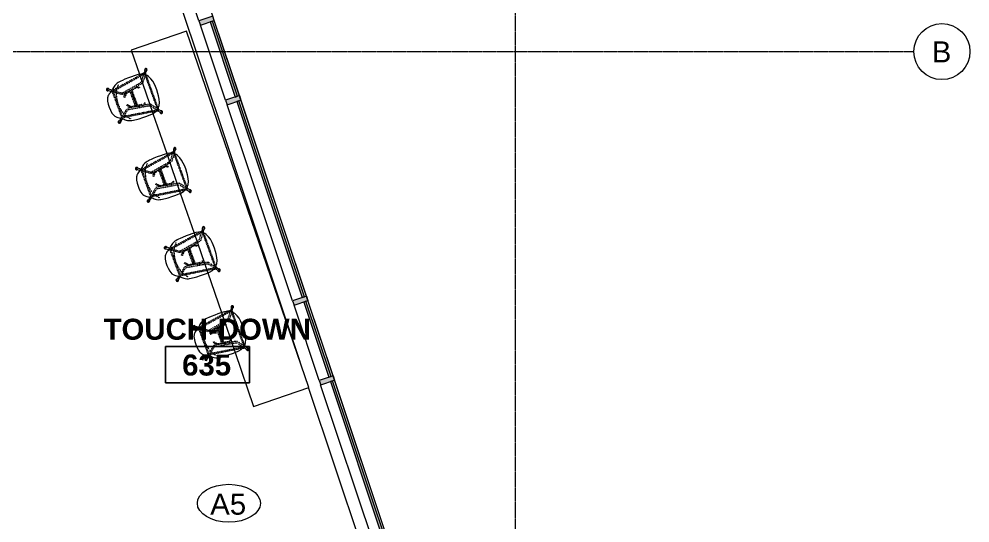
# Model space of a CAD drawing. Header units: inches. Extents: x 2468 to 4886, y -16 to 1381.
# Drawn here: x 4479.7 to 4886.5, y 858.4 to 1074.1 of the extents above; entities that cross this region are included whole.
import ezdxf

# ---------------------------------------------------------------- set-up
doc = ezdxf.new("R2010")
doc.units = ezdxf.units.IN
doc.header["$MEASUREMENT"] = 0
doc.linetypes.add('Grid Line 1_2_', pattern=[0.875, 0.5, -0.125, 0.125, -0.125])
doc.linetypes.add('Overhead', pattern=[0.15625, 0.09375, -0.0625])
for name, color, linetype, lineweight in [('7200-WISCONSIN-AVE-6TH-FLOOR-031418_dwg', 8, 'Continuous', 9), ('A-AREA-IDEN', 2, 'Continuous', 9), ('A-GLAZ-CURT', 52, 'Continuous', 9), ('A-GLAZ-CWMG', 51, 'Continuous', 13), ('A-WALL', 113, 'Continuous', 13), ('Bb-cor', 7, 'Continuous', 9), ('Bb-mullion', 7, 'Continuous', 9), ('I-FURN', 30, 'Continuous', 9), ('Q-CASE', 31, 'Continuous', 13), ('Q-SPCQ-IDEN', 132, 'Continuous', 9), ('S-GRID', 1, 'Continuous', 9), ('S-GRID-IDEN', 1, 'Continuous', 9)]:
    doc.layers.add(name, color=color, linetype=linetype, lineweight=lineweight)
doc.styles.add('Arial', font='arial.ttf', dxfattribs={"height": 9})
doc.styles.add('Swis721 Lt BT', font='swissl.ttf', dxfattribs={"height": 9})
doc.styles.add('Swis721 Lt BT_B', font='', dxfattribs={"height": 9})
doc.styles.get('Swis721 Lt BT_B').set_extended_font_data('Swis721 Lt BT', bold=True)

# ---------------------------------------------------------------- blocks, each defined once
blk = doc.blocks.new('C-Counter Top - ADJ HEIGHT-6062465-6TH FLOOR POWER _ SIGNAL')
at = {"layer": 'Q-CASE', "lineweight": 9}
for p, q in [((113.98, 0), (-47.26, 0)), ((-47.26, 0), (-47.26, -25)), ((113.98, -25), (113.98, 0)), ((-47.26, -25), (-36.27, -25)), ((-36.24, -25), (-18.7, -25)), ((-18.65, -25), (-18.58, -25)), ((-18.56, -25), (-0.39, -25)), ((-0.39, -25), (17.52, -25)), ((17.52, -25), (35.59, -25)), ((35.59, -25), (53.56, -25)), ((53.56, -25), (71.56, -25)), ((71.56, -25), (89.6, -25)), ((89.6, -25), (113.98, -25))]:
    blk.add_line(p, q, dxfattribs=at)
blk = doc.blocks.new('HermanMiller_Collection_Eames_UpholsteredMoldedStool - Plastic - Bar Height-5200486-6TH FLOOR POWER _ SIGNAL')
at = {"layer": 'I-FURN', "linetype": 'Overhead'}
for p, q in [((6.76, 8.45), (-7.15, 6.3)), ((-8.2, 6.07), (-7.72, 5.71)), ((-7.71, -5.63), (-7.72, 5.63)), ((-7.66, 6.45), (-7.36, 6.23)), ((-7.27, -5.63), (-7.28, 5.63)), ((-4.37, 3.22), (-7.28, 5.4)), ((-7.08, 5.86), (7.45, 8.11)), ((-6.55, 4.13), (-6.95, 2.56)), ((-6.91, 5.88), (-4.11, 3.79)), ((-6, 5.54), (-6.55, 4.13)), ((-5.31, 6.61), (-6, 5.54)), ((-4.69, 7.32), (-5.31, 6.61)), ((-4.26, 7.79), (-4.69, 7.32)), ((-3.28, 3.87), (4.31, 5.14)), ((0.67, 3.93), (2.38, 4.24)), ((2.38, 4.24), (2.72, 4.2)), ((4.42, 4.54), (2.56, 4.22)), ((2.72, 4.2), (3.83, 3.64)), ((4.31, 5.14), (4.8, 5.25)), ((4.92, 4.63), (4.42, 4.54)), ((4.8, 5.25), (5.22, 5.36)), ((5.34, 4.75), (4.92, 4.63)), ((5.22, 5.36), (5.43, 5.43)), ((5.6, 4.84), (5.34, 4.75)), ((5.43, 5.43), (5.46, 5.45)), ((5.46, 5.45), (7.45, 8.11)), ((5.75, 4.91), (5.6, 4.84)), ((5.91, 5.01), (5.75, 4.91)), ((7.89, 7.64), (5.91, 5.01)), ((7.87, -7.89), (7.89, 7.81)), ((8.31, -7.57), (8.33, 7.43)), ((-7.13, 1.49), (-7.22, -0.06)), ((-6.95, 2.56), (-7.13, 1.49)), ((-4.21, 3.19), (-4.37, 3.22)), ((-4.05, 3.18), (-4.21, 3.19)), ((-4.11, 3.79), (-4.08, 3.79)), ((-4.08, 3.79), (-3.96, 3.79)), ((-3.85, 3.18), (-4.05, 3.18)), ((-3.96, 3.79), (-3.66, 3.82)), ((-3.91, 1.9), (-3.35, 2.58)), ((-3.58, 1.62), (-3.91, 1.9)), ((-3.54, 3.21), (-3.85, 3.18)), ((-3.66, 3.82), (-3.28, 3.87)), ((-3, 2.3), (-3.58, 1.62)), ((-3.16, 3.26), (-3.54, 3.21)), ((-3.35, 2.58), (-3.13, 2.81)), ((-2.45, 3.38), (-3.16, 3.26)), ((-3.13, 2.81), (-2.85, 3.15)), ((-2.79, 2.54), (-3, 2.3)), ((-2.85, 3.15), (-2.45, 3.38)), ((-2.55, 2.83), (-2.79, 2.54)), ((-2.37, 2.95), (-2.55, 2.83)), ((-2.45, 3.38), (-0.82, 3.66)), ((-0.82, 3.22), (-2.37, 2.95)), ((-0.82, 3.66), (-0.48, 3.57)), ((-0.7, 3.19), (-0.82, 3.22)), ((0.43, 3.87), (-0.8, 3.66)), ((-0.61, 3.1), (-0.7, 3.19)), ((-0.58, 2.98), (-0.61, 3.1)), ((-0.58, -2.98), (-0.58, 2.98)), ((-0.48, 3.57), (-0.23, 3.31)), ((-0.23, 3.31), (-0.15, 2.98)), ((-0.15, 2.98), (-0.15, -2.98)), ((0, 3.25), (0.08, 3.57)), ((0, 3.25), (0, -3.25)), ((0.08, 3.57), (0.33, 3.84)), ((0.33, 3.84), (0.67, 3.93)), ((0.47, 3.37), (0.44, 3.25)), ((0.44, -3.25), (0.44, 3.25)), ((0.55, 3.46), (0.47, 3.37)), ((0.67, 3.49), (0.55, 3.46)), ((2.44, 3.8), (0.67, 3.49)), ((2.55, 3.79), (2.44, 3.8)), ((3.64, 3.25), (2.55, 3.79)), ((3.83, 3.64), (3.64, 3.25)), ((-7.22, -0.06), (-7.13, -1.61)), ((-7.13, -1.61), (-6.95, -2.68)), ((-6.95, -2.68), (-6.55, -4.24)), ((-4.37, -3.22), (-6.9, -5.25)), ((-6.77, -5.92), (-4.11, -3.79)), ((-4.21, -3.19), (-4.37, -3.22)), ((-4.05, -3.18), (-4.21, -3.19)), ((-4.11, -3.79), (-4.08, -3.79)), ((-4.08, -3.79), (-3.96, -3.79)), ((-3.85, -3.18), (-4.05, -3.18)), ((-3.96, -3.79), (-3.66, -3.82)), ((-3.91, -1.9), (-3.58, -1.62)), ((-3.35, -2.58), (-3.91, -1.9)), ((-3.54, -3.21), (-3.85, -3.18)), ((-3.66, -3.82), (-3.28, -3.87)), ((-3.58, -1.62), (-3, -2.3)), ((-3.16, -3.26), (-3.54, -3.21)), ((-3.13, -2.81), (-3.35, -2.58)), ((-3.28, -3.87), (4.31, -5.14)), ((-2.45, -3.38), (-3.16, -3.26)), ((-2.85, -3.15), (-3.13, -2.81)), ((-3, -2.3), (-2.79, -2.54)), ((-2.45, -3.38), (-2.85, -3.15)), ((-2.79, -2.54), (-2.55, -2.83)), ((-2.55, -2.83), (-2.37, -2.95)), ((-0.82, -3.66), (-2.45, -3.38)), ((-2.37, -2.95), (-0.82, -3.22)), ((-0.82, -3.22), (-0.7, -3.19)), ((-0.48, -3.57), (-0.82, -3.66)), ((0.43, -3.87), (-0.8, -3.66)), ((-0.7, -3.19), (-0.61, -3.1)), ((-0.61, -3.1), (-0.58, -2.98)), ((-0.23, -3.31), (-0.48, -3.57)), ((-0.15, -2.98), (-0.23, -3.31)), ((0, -3.25), (0.08, -3.57)), ((0.08, -3.57), (0.33, -3.84)), ((0.33, -3.84), (0.67, -3.93)), ((0.47, -3.37), (0.44, -3.25)), ((0.55, -3.46), (0.47, -3.37)), ((0.67, -3.49), (0.55, -3.46)), ((2.44, -3.8), (0.67, -3.49)), ((0.67, -3.93), (2.38, -4.24)), ((2.55, -3.79), (2.44, -3.8)), ((3.64, -3.25), (2.55, -3.79)), ((2.72, -4.2), (3.83, -3.64)), ((3.83, -3.64), (3.64, -3.25)), ((6.99, -8.48), (-7.14, -6.3)), ((7.6, -8.13), (-7.07, -5.87)), ((-6.55, -4.24), (-6, -5.65)), ((-6, -5.65), (-5.31, -6.73)), ((-5.31, -6.73), (-4.69, -7.43)), ((-4.69, -7.43), (-4.26, -7.91)), ((2.38, -4.24), (2.54, -4.22)), ((2.54, -4.22), (2.72, -4.2)), ((4.42, -4.54), (2.54, -4.22)), ((4.31, -5.14), (4.8, -5.25)), ((4.92, -4.63), (4.42, -4.54)), ((4.8, -5.25), (5.22, -5.36)), ((5.34, -4.75), (4.92, -4.63)), ((5.22, -5.36), (5.43, -5.43)), ((5.6, -4.84), (5.34, -4.75)), ((5.43, -5.43), (5.55, -5.49)), ((5.55, -5.49), (7.47, -8.11)), ((5.75, -4.91), (5.6, -4.84)), ((5.91, -5.01), (5.75, -4.91)), ((7.87, -7.61), (5.91, -5.01))]:
    blk.add_line(p, q, dxfattribs=at)
at = {"layer": 'I-FURN'}
for p, q in [((-5.15, 8.26), (-5.87, 7.9)), ((-4.52, 8.46), (-5.15, 8.26)), ((-4.07, 8.56), (-4.52, 8.46)), ((-3.41, 8.69), (-4.07, 8.56)), ((-2.83, 8.75), (-3.41, 8.69)), ((-2.04, 8.85), (-2.83, 8.75)), ((-0.9, 8.9), (-2.04, 8.85)), ((0.73, 8.94), (-0.9, 8.9)), ((2.15, 8.95), (0.73, 8.94)), ((3.4, 8.96), (2.15, 8.95)), ((5.15, 8.87), (3.4, 8.96)), ((6.34, 8.63), (5.15, 8.87)), ((6.76, 8.45), (6.34, 8.63)), ((7.54, 8.57), (6.76, 8.45)), ((6.76, 8.45), (7.34, 8.21)), ((7.34, 8.21), (8.17, 7.6)), ((7.47, 8.12), (7.61, 8.14)), ((8.45, 9.44), (7.8, 8.56)), ((8.27, 8.16), (8.96, 9.09)), ((8.45, 9.44), (8.74, 9.83)), ((8.96, 9.09), (9.26, 9.49)), ((-10.33, 4.32), (-10.54, 4)), ((-10.14, 4.57), (-10.33, 4.32)), ((-9.9, 4.82), (-10.14, 4.57)), ((-9.65, 5.07), (-9.9, 4.82)), ((-9.29, 5.33), (-9.65, 5.07)), ((-9.46, 7.01), (-9.08, 6.72)), ((-8.8, 5.68), (-9.29, 5.33)), ((-9.08, 6.72), (-8.2, 6.07)), ((-9.06, 7.48), (-8.72, 7.23)), ((-8.2, 6.07), (-8.8, 5.68)), ((-7.66, 6.45), (-8.72, 7.23)), ((-8.2, 6.07), (-7.66, 6.45)), ((-7.49, 6.57), (-7.66, 6.45)), ((-7.04, 6.94), (-7.49, 6.57)), ((-6.67, 7.26), (-7.04, 6.94)), ((-6.29, 7.59), (-6.67, 7.26)), ((-5.87, 7.9), (-6.29, 7.59)), ((7.89, 7.81), (7.89, 7.9)), ((8.17, 7.6), (8.33, 7.43)), ((8.33, 7.43), (8.33, 7.9)), ((8.6, 7.15), (8.33, 7.43)), ((9.04, 6.56), (8.6, 7.15)), ((9.66, 5.35), (9.04, 6.56)), ((10.03, 4.07), (9.66, 5.35)), ((-11.21, 1.27), (-11.26, -0.06)), ((-11, 2.68), (-11.21, 1.27)), ((-10.8, 3.43), (-11, 2.68)), ((-10.54, 4), (-10.8, 3.43)), ((10.25, 2.57), (10.03, 4.07)), ((10.34, 1.48), (10.25, 2.57)), ((10.38, -0.06), (10.34, 1.48)), ((-11.26, -0.06), (-11.21, -1.4)), ((-11.21, -1.4), (-11, -2.8)), ((-11, -2.8), (-10.8, -3.55)), ((-10.8, -3.55), (-10.54, -4.13)), ((10.03, -4.19), (10.25, -2.69)), ((10.25, -2.69), (10.34, -1.61)), ((10.34, -1.61), (10.38, -0.06)), ((-10.54, -4.13), (-10.33, -4.45)), ((-10.33, -4.45), (-10.14, -4.7)), ((-10.14, -4.7), (-9.9, -4.95)), ((-9.9, -4.95), (-9.65, -5.19)), ((-9.65, -5.19), (-9.29, -5.46)), ((-9.47, -7.27), (-9.1, -6.97)), ((-9.29, -5.46), (-8.8, -5.8)), ((-8.15, -6.23), (-9.1, -6.97)), ((-8.73, -7.47), (-9.07, -7.74)), ((-8.8, -5.8), (-8.15, -6.23)), ((-8.73, -7.47), (-7.63, -6.6)), ((-8.15, -6.23), (-7.67, -5.85)), ((-8.15, -6.23), (-7.63, -6.6)), ((-7.63, -6.6), (-7.23, -6.28)), ((-7.63, -6.6), (-7.49, -6.7)), ((-7.49, -6.7), (-7.04, -7.07)), ((-7.04, -7.07), (-6.67, -7.39)), ((-6.67, -7.39), (-6.29, -7.72)), ((-6.29, -7.72), (-5.87, -8.02)), ((-5.87, -8.02), (-5.15, -8.38)), ((8.17, -7.73), (7.34, -8.34)), ((8.31, -7.57), (8.17, -7.73)), ((8.31, -7.57), (8.6, -7.27)), ((8.31, -7.89), (8.31, -7.57)), ((8.6, -7.27), (9.04, -6.69)), ((9.04, -6.69), (9.66, -5.47)), ((9.66, -5.47), (10.03, -4.19)), ((-5.15, -8.38), (-4.52, -8.58)), ((-4.52, -8.58), (-4.07, -8.69)), ((-4.07, -8.69), (-3.41, -8.81)), ((-3.41, -8.81), (-2.83, -8.88)), ((-2.83, -8.88), (-2.04, -8.97)), ((-2.04, -8.97), (-0.9, -9.03)), ((-0.9, -9.03), (0.73, -9.06)), ((0.73, -9.06), (2.15, -9.08)), ((2.15, -9.08), (3.4, -9.09)), ((3.4, -9.09), (5.15, -9)), ((5.15, -9), (6.34, -8.75)), ((6.34, -8.75), (6.99, -8.48)), ((7.34, -8.34), (6.99, -8.48)), ((6.99, -8.48), (7.53, -8.57)), ((7.8, -8.55), (8.46, -9.45)), ((8.97, -9.1), (8.26, -8.15)), ((8.74, -9.83), (8.46, -9.45)), ((8.97, -9.1), (9.24, -9.47))]:
    blk.add_line(p, q, dxfattribs=at)
for centre, radius, start, end in [((7.65, 7.9), 0.68, 77.096, 98.837), ((7.65, 7.9), 0.24, 0.0004, 98.8071), ((7.65, 7.9), 0.68, 22.7542, 77.096), ((7.65, 7.9), 0.68, 0.0004, 22.7542), ((8.97, 9.64), 0.553, 269.2577, 201.1598), ((8.99, 9.64), 0.31, 318.2753, 143.7714), ((-9.26, 7.24), 0.547, 359.0086, 290.0727), ((-9.27, 7.25), 0.309, 47.3643, 231.7302), ((-9.28, -7.49), 0.547, 71.4276, 2.7932), ((-9.28, -7.51), 0.309, 128.2702, 312.6362), ((7.63, -7.89), 0.24, 261.1303, 360), ((7.63, -7.89), 0.68, 338.1827, 360), ((7.63, -7.89), 0.68, 261.1634, 284.2304), ((7.63, -7.89), 0.68, 284.2304, 338.1827), ((8.97, -9.65), 0.553, 158.4096, 90.4888), ((8.99, -9.65), 0.31, 215.2955, 36.7363)]:
    blk.add_arc(centre, radius, start, end, dxfattribs=at)
at = {"layer": 'I-FURN', "linetype": 'Overhead'}
for centre, radius, start, end in [((-7.04, 5.63), 0.679, 98.8055, 180.0496), ((-7.04, 5.63), 0.24, 98.8059, 178.9198), ((-7.03, -5.63), 0.68, 180.0496, 261.2244), ((-7.03, -5.63), 0.24, 180.0496, 261.2233)]:
    blk.add_arc(centre, radius, start, end, dxfattribs=at)
blk = doc.blocks.new('Rectangular Mullion - 2_ x 6_ rectangular-V65-6TH FLOOR POWER _ SIGNAL')
at = {"layer": 'A-GLAZ-CWMG', "lineweight": 9}
for p, q in [((4556.64, 1073.32), (4528.58, 1157.26)), ((4562.56, 1075.3), (4534.51, 1159.24))]:
    blk.add_line(p, q, dxfattribs=at)
blk = doc.blocks.new('System Panel - Glazed-6292518-6TH FLOOR POWER _ SIGNAL')
at = {"layer": 'A-GLAZ-CURT'}
blk.add_hatch(color=7, dxfattribs=at).paths.add_polyline_path([(16.94, -0.5), (16.94, 0.5), (-16.94, 0.5), (-16.94, -0.5), (5.85, -0.5)], flags=0)
at = {"layer": 'A-GLAZ-CURT', "color": 8, "lineweight": 20}
for p, q in [((16.94, 0.5), (-16.94, 0.5)), ((-16.94, 0.5), (-16.94, -0.5)), ((16.94, -0.5), (16.94, 0.5)), ((-16.94, -0.5), (16.94, -0.5))]:
    blk.add_line(p, q, dxfattribs=at)
blk = doc.blocks.new('Rectangular Mullion - 2_ x 6_ rectangular-V66-6TH FLOOR POWER _ SIGNAL')
at = {"layer": 'A-GLAZ-CWMG', "lineweight": 9}
for p, q in [((4568.01, 1039.3), (4557.27, 1071.43)), ((4573.94, 1041.28), (4563.2, 1073.41))]:
    blk.add_line(p, q, dxfattribs=at)
blk = doc.blocks.new('System Panel - Glazed-6292519-6TH FLOOR POWER _ SIGNAL')
at = {"layer": 'A-GLAZ-CURT'}
blk.add_hatch(color=7, dxfattribs=at).paths.add_polyline_path([(44.25, -0.5), (44.25, 0.5), (-44.25, 0.5), (-44.25, -0.5), (-0.29, -0.5)], flags=0)
at = {"layer": 'A-GLAZ-CURT', "color": 8, "lineweight": 20}
for p, q in [((44.25, 0.5), (-44.25, 0.5)), ((-44.25, 0.5), (-44.25, -0.5)), ((44.25, -0.5), (44.25, 0.5)), ((-44.25, -0.5), (44.25, -0.5))]:
    blk.add_line(p, q, dxfattribs=at)
blk = doc.blocks.new('Rectangular Mullion - 2_ x 6_ rectangular-5910274-6TH FLOOR POWER _ SIGNAL')
at = {"layer": 'A-GLAZ-CWMG', "lineweight": 9}
for p, q in [((4522.51, 1195.16), (4494.45, 1279.1)), ((4516.58, 1193.18), (4488.52, 1277.12))]:
    blk.add_line(p, q, dxfattribs=at)
blk = doc.blocks.new('System Panel - Glazed-6292520-6TH FLOOR POWER _ SIGNAL')
at = {"layer": 'A-GLAZ-CURT'}
blk.add_hatch(color=7, dxfattribs=at).paths.add_polyline_path([(16.94, -0.5), (16.94, 0.5), (-16.94, 0.5), (-16.94, -0.5), (5.85, -0.5)], flags=0)
at = {"layer": 'A-GLAZ-CURT', "color": 8, "lineweight": 20}
for p, q in [((16.94, 0.5), (-16.94, 0.5)), ((-16.94, 0.5), (-16.94, -0.5)), ((16.94, -0.5), (16.94, 0.5)), ((-16.94, -0.5), (16.94, -0.5))]:
    blk.add_line(p, q, dxfattribs=at)
blk = doc.blocks.new('Rectangular Mullion - 2_ x 6_ rectangular-5910276-6TH FLOOR POWER _ SIGNAL')
at = {"layer": 'A-GLAZ-CWMG', "lineweight": 9}
for p, q in [((4533.88, 1161.14), (4523.14, 1193.27)), ((4527.95, 1159.16), (4517.21, 1191.28))]:
    blk.add_line(p, q, dxfattribs=at)
blk = doc.blocks.new('System Panel - Glazed-6292521-6TH FLOOR POWER _ SIGNAL')
at = {"layer": 'A-GLAZ-CURT'}
blk.add_hatch(color=7, dxfattribs=at).paths.add_polyline_path([(44.25, -0.5), (44.25, 0.5), (-44.25, 0.5), (-44.25, -0.5), (6.29, -0.5)], flags=0)
at = {"layer": 'A-GLAZ-CURT', "color": 8, "lineweight": 20}
for p, q in [((44.25, 0.5), (-44.25, 0.5)), ((-44.25, 0.5), (-44.25, -0.5)), ((44.25, -0.5), (44.25, 0.5)), ((-44.25, -0.5), (44.25, -0.5))]:
    blk.add_line(p, q, dxfattribs=at)
blk = doc.blocks.new('Rectangular Mullion - 2_ x 6_ rectangular-V67-6TH FLOOR POWER _ SIGNAL')
at = {"layer": 'A-GLAZ-CWMG', "lineweight": 9}
for p, q in [((4642.68, 835.59), (4614.63, 919.52)), ((4636.76, 833.61), (4608.7, 917.54))]:
    blk.add_line(p, q, dxfattribs=at)
blk = doc.blocks.new('Rectangular Mullion - 2_ x 6_ rectangular-6292512-6TH FLOOR POWER _ SIGNAL')
at = {"layer": 'A-GLAZ-CWMG', "lineweight": 9}
blk.add_hatch(color=7, dxfattribs=at).paths.add_polyline_path([(1, 4.87), (1, -1.38), (-1, -1.38), (-1, 4.87)], flags=0)
at = {"layer": 'A-GLAZ-CWMG', "color": 8, "lineweight": 20}
for p, q in [((-1, 4.87), (1, 4.87)), ((-1, -1.38), (-1, 4.87)), ((1, 4.87), (1, -1.38)), ((1, -1.38), (-1, -1.38))]:
    blk.add_line(p, q, dxfattribs=at)
blk = doc.blocks.new('7200-WISCONSIN-AVE-6TH-FLOOR-031418_dwg-5450642-6TH FLOOR POWER _ SIGNAL')
at = {"layer": 'Bb-cor'}
blk.add_line((4574.57, 1039.38), (4563.2, 1073.41), dxfattribs=at)
at = {"layer": 'Bb-cor', "flags": 128}
for points in [[(4614.64, 919.53), (4603.26, 953.55), (4573.94, 1041.28)], [(4643.33, 833.7), (4654.7, 799.67), (4643.33, 833.7), (4614, 921.42)]]:
    blk.add_lwpolyline(points, dxfattribs=at)
at = {"layer": 'Bb-mullion'}
for p, q in [((4573.94, 1041.28), (4574.57, 1039.38)), ((4602.63, 955.45), (4603.26, 953.55)), ((4614, 921.42), (4614.64, 919.53))]:
    blk.add_line(p, q, dxfattribs=at)
blk = doc.blocks.new('Room Tag - Room Name and Number-3379422-6TH FLOOR POWER _ SIGNAL')
at = {"layer": 'A-AREA-IDEN'}
for p, q in [((-0.1881, -0.1636), (-0.1881, -0.0018)), ((-0.1881, -0.0018), (0.1869, -0.0018)), ((0.1869, -0.0018), (-0.1881, -0.0018)), ((-0.1881, -0.0018), (-0.1881, -0.1636)), ((0.1869, -0.0018), (0.1869, -0.1636)), ((0.1869, -0.1636), (0.1869, -0.0018)), ((0.1869, -0.1636), (-0.1881, -0.1636)), ((-0.1881, -0.1636), (0.1869, -0.1636))]:
    blk.add_line(p, q, dxfattribs=at)
blk = doc.blocks.new('Appliance_Specialty Equipment Tag - Standard-3515593-6TH FLOOR POWER _ SIGNAL')
at = {"layer": 'Q-SPCQ-IDEN'}
blk.add_ellipse((-0.0499, 0.0037), major_axis=(-0.1406, 0), ratio=0.600473, dxfattribs=at)
blk = doc.blocks.new('Grid - Grid Head - Circle-50561-6TH FLOOR POWER _ SIGNAL')
at = {"layer": 'S-GRID-IDEN'}
blk.add_circle((0, 0), 0.125, dxfattribs=at)

msp = doc.modelspace()

# ---------------------------------------------------------------- linework, layer by layer
at = {"layer": 'A-WALL', "lineweight": 9}
for p, q in [((4599.9, 927.32), (4523.63, 1155.52)), ((4631.3, 833.34), (4603.55, 916.38))]:
    msp.add_line(p, q, dxfattribs=at)
at = {"layer": 'S-GRID', "linetype": 'Grid Line 1_2_'}
for p, q in [((4692, -16.1), (4692, 1356.78)), ((2467.88, 1060.12), (4862.49, 1060.12))]:
    msp.add_line(p, q, dxfattribs=at)

# ---------------------------------------------------------------- block references
at = {"layer": '7200-WISCONSIN-AVE-6TH-FLOOR-031418_dwg', "color": 7}
msp.add_blockref('7200-WISCONSIN-AVE-6TH-FLOOR-031418_dwg-5450642-6TH FLOOR POWER _ SIGNAL', (0, 0), dxfattribs=at)
msp.add_blockref('7200-WISCONSIN-AVE-6TH-FLOOR-031418_dwg-5450642-6TH FLOOR POWER _ SIGNAL', (0, 0), dxfattribs=at)
msp.add_blockref('7200-WISCONSIN-AVE-6TH-FLOOR-031418_dwg-5450642-6TH FLOOR POWER _ SIGNAL', (0, 0), dxfattribs=at)
at = {"layer": 'A-AREA-IDEN', "xscale": 95.99999999999994, "yscale": 95.99999999999994, "zscale": 95.99999999999994}
msp.add_blockref('Room Tag - Room Name and Number-3379422-6TH FLOOR POWER _ SIGNAL', (4560.31, 934.11), dxfattribs=at)
at = {"layer": 'A-GLAZ-CURT', "rotation": 288.4809150346402}
for name, p in [('System Panel - Glazed-6292518-6TH FLOOR POWER _ SIGNAL', (4567.26, 1056.91)), ('System Panel - Glazed-6292519-6TH FLOOR POWER _ SIGNAL', (4587.29, 996.98)), ('System Panel - Glazed-6292520-6TH FLOOR POWER _ SIGNAL', (4607.32, 937.05)), ('System Panel - Glazed-6292521-6TH FLOOR POWER _ SIGNAL', (4627.35, 877.12))]:
    msp.add_blockref(name, p, dxfattribs=at)
at = {"layer": 'A-GLAZ-CWMG', "lineweight": 9}
for name, p in [('Rectangular Mullion - 2_ x 6_ rectangular-V65-6TH FLOOR POWER _ SIGNAL', (0, 0)), ('Rectangular Mullion - 2_ x 6_ rectangular-V66-6TH FLOOR POWER _ SIGNAL', (0, 0)), ('Rectangular Mullion - 2_ x 6_ rectangular-5910274-6TH FLOOR POWER _ SIGNAL', (80.12, -239.72)), ('Rectangular Mullion - 2_ x 6_ rectangular-5910276-6TH FLOOR POWER _ SIGNAL', (80.12, -239.72)), ('Rectangular Mullion - 2_ x 6_ rectangular-V67-6TH FLOOR POWER _ SIGNAL', (0, 0))]:
    msp.add_blockref(name, p, dxfattribs=at)
at = {"layer": 'A-GLAZ-CWMG', "lineweight": 9, "extrusion": (0, 0, -1), "rotation": 251.5190849653598}
for p in [(-4561.58, 1073.92), (-4572.95, 1039.9), (-4601.64, 954.06), (-4613.01, 920.04)]:
    msp.add_blockref('Rectangular Mullion - 2_ x 6_ rectangular-6292512-6TH FLOOR POWER _ SIGNAL', p, dxfattribs=at)
at = {"layer": 'I-FURN', "rotation": 20.00000000000009}
for p in [(4528.81, 1040.2), (4541.18, 1006.39), (4553.49, 972.56), (4565.8, 938.73)]:
    msp.add_blockref('HermanMiller_Collection_Eames_UpholsteredMoldedStool - Plastic - Bar Height-5200486-6TH FLOOR POWER _ SIGNAL', p, dxfattribs=at)
at = {"layer": 'Q-CASE', "lineweight": 9, "rotation": 288.9592449093407}
msp.add_blockref('C-Counter Top - ADJ HEIGHT-6062465-6TH FLOOR POWER _ SIGNAL', (4566.61, 1024.21), dxfattribs=at)
at = {"layer": 'Q-SPCQ-IDEN', "xscale": 95.99999999999994, "yscale": 95.99999999999994, "zscale": 95.99999999999994}
msp.add_blockref('Appliance_Specialty Equipment Tag - Standard-3515593-6TH FLOOR POWER _ SIGNAL', (4574.23, 866.5), dxfattribs=at)
at = {"layer": 'S-GRID-IDEN', "xscale": 95.99999999999994, "yscale": 95.99999999999994, "zscale": 95.99999999999994, "rotation": 269.9999999999994}
msp.add_blockref('Grid - Grid Head - Circle-50561-6TH FLOOR POWER _ SIGNAL', (4874.49, 1060.12), dxfattribs=at)

# ---------------------------------------------------------------- texts
at = {"layer": 'A-AREA-IDEN', "char_height": 9, "attachment_point": 1, "style": 'Swis721 Lt BT_B'}
for s, insert, width in [('TOUCH-DOWN', (4515.82, 945.82), 107.565), ('635', (4549.42, 930.5), 25.452)]:
    msp.add_mtext(s, dxfattribs=dict(at, insert=insert, width=width))
at = {"layer": 'Q-SPCQ-IDEN', "insert": (4561.45, 870.96), "char_height": 9, "width": 18.786, "attachment_point": 1, "style": 'Arial'}
msp.add_mtext('A5', dxfattribs=at)
at = {"layer": 'S-GRID-IDEN', "insert": (4870.15, 1064.51), "char_height": 9, "width": 9.999, "attachment_point": 1, "style": 'Swis721 Lt BT'}
msp.add_mtext('B', dxfattribs=at)

doc.saveas('drawing.dxf')
